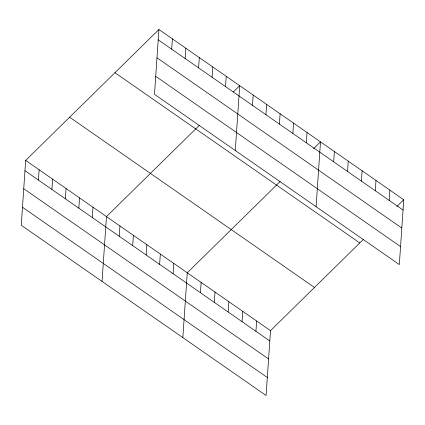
<?xml version="1.0" encoding="UTF-8"?>
<svg xmlns="http://www.w3.org/2000/svg" width="425" height="425" viewBox="0 0 425 425"><rect width="100%" height="100%" fill="white"/><g stroke="black" fill="none" stroke-linecap="round" stroke-linejoin="round"><path stroke-width="0.64" d="M158.913 29.506L154.493 94.334L399.33 264.584L403.75 199.755L158.913 29.506L25.67 160.416L21.25 225.245L266.087 395.494L270.507 330.666L363.444 239.355M38.436 180.072L39.137 169.777M51.898 189.438L52.604 179.143M65.365 198.804L66.066 188.509M78.832 208.165L79.533 197.869M92.299 217.531L93.001 207.235M102.048 281.424L106.468 216.596L199.405 125.29M119.228 236.258L119.93 225.962M132.696 245.618L133.397 235.322M146.163 254.984L146.864 244.688M171.679 49.167L172.38 38.872M159.63 264.345L160.331 254.054M185.141 58.528L185.847 48.232M173.092 273.711L173.798 263.415M198.608 67.894L199.309 57.598M182.84 337.609L187.26 272.781L280.197 181.47M212.075 77.254L212.776 66.964M200.435 292.724L201.137 282.428M225.542 86.62L226.243 76.325M214.306 302.372L215.013 292.076M235.291 150.519L239.711 85.691L233.298 91.991M228.183 312.019L228.884 301.723M252.471 105.347L253.173 95.051M242.059 321.667L242.76 311.371M265.938 114.713L266.64 104.417M255.93 331.309L256.631 321.018M279.406 124.073L280.107 113.778M292.873 133.439L293.574 123.144M306.34 142.8L307.041 132.504M316.083 206.699L320.503 141.87L313.634 148.623M333.678 161.813L334.379 151.518M347.549 171.461L348.256 161.165M361.425 181.108L362.127 170.813M375.302 190.756L376.003 180.46M389.172 200.403L389.874 190.108M396.881 206.508L403.75 199.755M158.212 39.801L403.049 210.051M156.984 57.8L401.822 228.044M155.72 76.341L400.557 246.59M114.941 72.707L359.778 242.957M69.642 117.215L314.479 287.465M25.67 160.416L270.507 330.666M24.969 170.712L269.806 340.956M23.742 188.705L268.579 358.955M22.477 207.251L267.314 377.496"/></g></svg>
